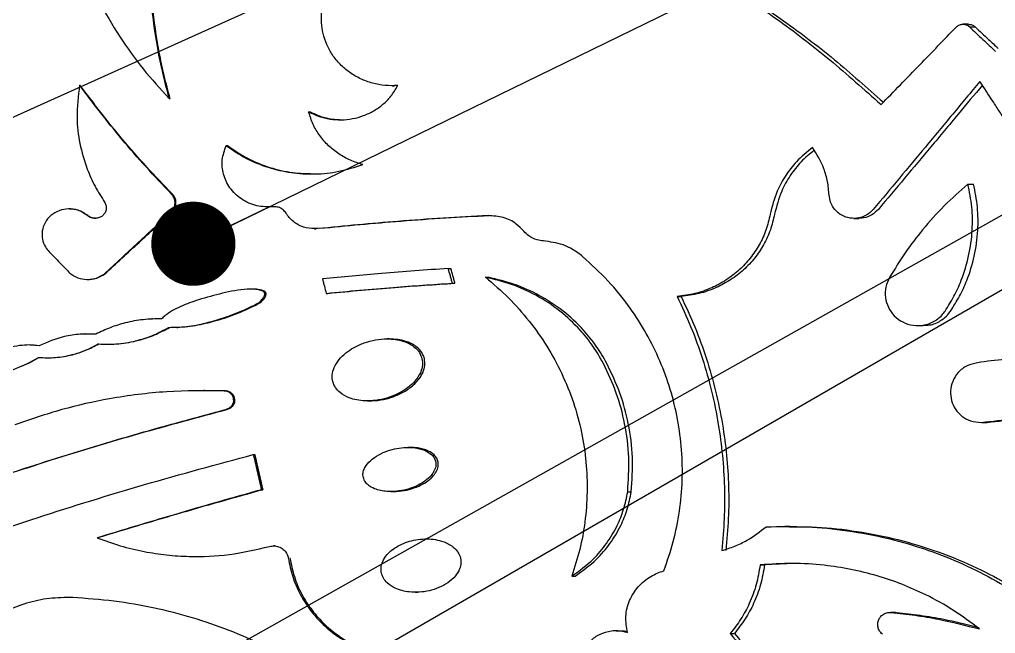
# Model space of a CAD drawing. Header units: millimetres. Extents: x 8 to 871, y 8 to 585.
# Drawn here: x 117.36 to 128.95, y 288.15 to 295.44 of the extents above; entities that cross this region are included whole.
import ezdxf

# ---------------------------------------------------------------- set-up
doc = ezdxf.new("R2010")
doc.units = ezdxf.units.MM
doc.layers.add('OUTLINE', color=7, linetype='Continuous', lineweight=25)
doc.layers.add('TEXT', color=2, linetype='Continuous')
doc.dimstyles.new('SLDDIMSTYLE19', dxfattribs={"dimtxt": 0.18, "dimasz": 1, "dimexe": 0, "dimexo": 0.0625, "dimgap": 0, "dimtad": 0, "dimtih": 1, "dimtoh": 1, "dimdec": 0, "dimrnd": 1e-09, "dimzin": 0, "dimdsep": 46, "dimtxsty": 'Standard', "dimblk1": 'DOT', "dimblk2": 'DOT', "dimsah": 1, "dimcen": 0.09, "dimadec": 0, "dimazin": 0, "dimtfac": 1, "dimtdec": 0, "dimtofl": 0, "dimtmove": 0, "dimatfit": 3, "dimldrblk": 'DOT', "dimfxl": 0, "dimfrac": 2, "dimtolj": 1, "dimtzin": 0, "dimarcsym": 0})

# ---------------------------------------------------------------- blocks, each defined once
blk = doc.blocks.new('_Dot')
at = {"color": 0, "linetype": 'ByBlock', "lineweight": -2}
blk.add_line((-0.5, 0), (-1, 0), dxfattribs=at)
at = {"color": 0, "linetype": 'ByBlock', "const_width": 0.5}
blk.add_lwpolyline([(-0.25, 0, 1), (0.25, 0, 1)], format="xyb", close=True, dxfattribs=at)

msp = doc.modelspace()

# ---------------------------------------------------------------- linework, layer by layer
at = {"layer": 'OUTLINE'}
for p, q in [((128.62828, 295.38648), (128.56126, 295.38649)), ((128.63973, 295.35602), (128.70614, 295.35602)), ((118.0729, 294.66307), (118.0771, 294.66307)), ((121.78537, 294.65603), (121.81163, 294.65603)), ((119.13825, 294.5033), (119.14873, 294.5033)), ((120.7928, 294.34639), (120.81303, 294.34639)), ((119.81338, 293.94548), (119.82784, 293.94548)), ((128.62006, 293.48905), (128.68644, 293.48905)), ((119.16149, 293.3743), (119.17211, 293.3743)), ((117.95297, 293.19361), (117.94947, 293.19361)), ((127.26603, 293.08148), (127.32705, 293.08148)), ((120.86042, 292.95759), (120.88178, 292.95759)), ((122.45071, 292.48603), (122.48074, 292.48603)), ((118.16823, 292.35639), (118.1731, 292.35639)), ((118.36485, 292.42034), (118.37078, 292.42034)), ((122.89259, 292.38233), (122.92523, 292.38233)), ((120.13036, 292.2418), (120.11399, 292.2418)), ((122.49975, 292.3115), (122.53008, 292.3115)), ((121.00046, 292.1909), (121.02194, 292.1909)), ((125.16781, 292.15458), (125.21388, 292.15458)), ((118.9399, 291.88673), (118.93031, 291.88673)), ((119.13204, 291.78733), (119.1425, 291.78733)), ((119.22858, 291.78693), (119.23968, 291.78693)), ((128.02332, 291.80748), (128.08669, 291.80748)), ((118.14046, 291.70886), (118.13574, 291.70886)), ((118.25206, 291.70613), (118.14043, 291.706)), ((117.59416, 291.568), (117.48673, 291.57682)), ((118.29446, 291.59004), (118.29998, 291.59004)), ((118.44619, 291.58733), (118.45284, 291.58733)), ((117.5868, 291.42863), (117.58814, 291.42863)), ((117.71479, 291.42539), (117.71695, 291.42539)), ((119.56124, 291.03688), (119.54811, 291.03688)), ((119.79029, 291.03239), (119.80465, 291.03239)), ((121.49223, 290.91379), (121.51682, 290.91379)), ((128.77929, 290.65889), (128.84674, 290.65889)), ((120.13579, 290.27641), (120.1522, 290.27641)), ((121.99963, 290.36139), (121.97215, 290.36139)), ((120.23153, 289.85837), (120.24851, 289.85837)), ((121.76867, 289.83706), (121.79491, 289.83706)), ((124.58024, 289.83317), (124.62291, 289.83317)), ((126.50254, 289.42368), (126.44802, 289.42368)), ((118.28134, 289.28743), (118.28679, 289.28743)), ((122.22007, 289.27475), (122.19129, 289.27475)), ((120.39387, 289.19144), (120.37552, 289.19144)), ((126.56191, 288.98182), (126.20516, 288.96644)), ((126.15316, 288.96644), (126.20516, 288.96644)), ((123.91652, 288.83299), (123.95529, 288.83299)), ((122.06073, 288.64061), (122.08872, 288.64061)), ((117.99458, 288.57806), (117.88046, 288.57342)), ((127.75894, 288.40256), (127.70361, 288.40256)), ((127.70982, 288.40207), (127.77105, 288.40207)), ((124.44884, 288.18402), (124.40687, 288.18402)), ((125.79828, 288.15149), (125.8482, 288.15149))]:
    msp.add_line(p, q, dxfattribs=at)
at = {"layer": 'OUTLINE', "flags": 128}
for points in [[(121.75132, 291.65007), (121.73717, 291.65007), (121.72539, 291.65007)], [(117.36276, 291.31594), (117.36278, 291.31594), (117.36279, 291.31594)]]:
    msp.add_lwpolyline(points, dxfattribs=at)
at = {"layer": 'OUTLINE'}
for points, knots in [([(123.17913, 297.07576), (123.48714, 296.96143), (124.10503, 296.73208), (124.93496, 296.32833), (125.68081, 295.90083), (126.34891, 295.46107), (126.98704, 294.9709), (127.38754, 294.61197), (127.58821, 294.43213)], [0, 0, 0, 0, 0.188736653, 0.3786199, 0.532325614, 0.686645438, 0.842998029, 1, 1, 1, 1]), ([(123.21335, 297.07576), (123.52159, 296.96206), (124.13989, 296.73398), (124.97262, 296.33189), (125.72309, 295.905), (126.39724, 295.46426), (127.03021, 294.98185), (127.42391, 294.63133), (127.6158, 294.46049)], [0, 0, 0, 0, 0.18949876, 0.38012889, 0.53554601, 0.69158408, 0.84968098, 1, 1, 1, 1]), ([(118.08834, 296.15149), (118.15406, 295.99282), (118.28549, 295.67548), (118.53924, 295.24466), (118.82088, 294.84979), (119.03214, 294.61915), (119.13825, 294.5033)], [0, 0, 0, 0, 0.26157139, 0.52313035, 0.76047146, 1, 1, 1, 1]), ([(121.85048, 294.65837), (121.80009, 294.65722), (121.69933, 294.65492), (121.54994, 294.68338), (121.40752, 294.73578), (121.27753, 294.81156), (121.16455, 294.90829), (121.07289, 295.01996), (121.00457, 295.1442), (120.96052, 295.2735), (120.94096, 295.40605), (120.94386, 295.53614), (120.96935, 295.66221), (121.01086, 295.7748), (121.05017, 295.84109), (121.06791, 295.87101)], [0, 0, 0, 0, 0.08454421, 0.16907696, 0.25374873, 0.33840151, 0.4200804, 0.50173026, 0.57879307, 0.6558387, 0.72852091, 0.80120258, 0.87162861, 0.94206946, 1, 1, 1, 1]), ([(119.13825, 294.5033), (119.11412, 294.59462), (119.06584, 294.77726), (118.9874, 295.14448), (118.95069, 295.42304), (118.92632, 295.6079)], [0, 0, 0, 0, 0.2517169, 0.5034347, 1, 1, 1, 1]), ([(119.14873, 294.5033), (119.12446, 294.59458), (119.07592, 294.77715), (118.99701, 295.14436), (118.96006, 295.42298), (118.93554, 295.6079)], [0, 0, 0, 0, 0.25166152, 0.50332377, 1, 1, 1, 1]), ([(128.48, 295.35177), (128.4906, 295.36053), (128.5118, 295.37804), (128.5516, 295.38828), (128.59172, 295.38487), (128.62133, 295.37135), (128.63576, 295.35933), (128.63973, 295.35602)], [0, 0, 0, 0, 0.22814147, 0.45640904, 0.68293246, 0.91266234, 1, 1, 1, 1]), ([(128.62776, 295.38516), (128.6378, 295.38492), (128.66142, 295.38434), (128.68791, 295.37107), (128.70232, 295.35918), (128.70614, 295.35602)], [0, 0, 0, 0, 0.35179888, 0.82816393, 1, 1, 1, 1]), ([(128.63973, 295.35602), (128.66621, 295.33096), (128.71918, 295.28084), (128.82165, 295.18374), (128.89754, 295.11171), (128.94702, 295.06474)], [0, 0, 0, 0, 0.2581275, 0.51625799, 1, 1, 1, 1]), ([(128.70614, 295.35602), (128.73269, 295.33104), (128.78579, 295.28108), (128.87693, 295.19525), (128.94143, 295.13438), (128.97945, 295.0985)], [0, 0, 0, 0, 0.2910153, 0.58202724, 1, 1, 1, 1]), ([(127.58821, 294.43213), (127.66498, 294.51104), (127.81853, 294.66888), (128.1161, 294.97544), (128.3362, 295.20305), (128.48, 295.35177)], [0, 0, 0, 0, 0.25740239, 0.51480408, 1, 1, 1, 1]), ([(118.0729, 294.66307), (118.05703, 294.53486), (118.02849, 294.30425), (118.06998, 293.96702), (118.1478, 293.69388), (118.25234, 293.45911), (118.333, 293.33207), (118.37362, 293.2681)], [0, 0, 0, 0, 0.26393607, 0.47472033, 0.69157102, 0.84470613, 1, 1, 1, 1]), ([(119.16149, 293.3743), (119.0609, 293.47957), (118.85972, 293.69012), (118.489, 294.11388), (118.23694, 294.44657), (118.0729, 294.66307)], [0, 0, 0, 0, 0.25883597, 0.51767251, 1, 1, 1, 1]), ([(119.17211, 293.3743), (119.07121, 293.47927), (118.86941, 293.68922), (118.49647, 294.11288), (118.2426, 294.44594), (118.0771, 294.66307)], [0, 0, 0, 0, 0.25819971, 0.51640037, 1, 1, 1, 1]), ([(128.7619, 294.70826), (128.6543, 294.57837), (128.43909, 294.31858), (128.01787, 293.81187), (127.70297, 293.43499), (127.49664, 293.18805)], [0, 0, 0, 0, 0.25638283, 0.51276551, 1, 1, 1, 1]), ([(128.79131, 294.66299), (128.69593, 294.54851), (128.49257, 294.30447), (128.08151, 293.81286), (127.76449, 293.43565), (127.55641, 293.18805)], [0, 0, 0, 0, 0.23288143, 0.49646617, 1, 1, 1, 1]), ([(129.07493, 294.22581), (129.04839, 294.26679), (128.99531, 294.34875), (128.89102, 294.50957), (128.81315, 294.6294), (128.7619, 294.70826)], [0, 0, 0, 0, 0.25480632, 0.50961198, 1, 1, 1, 1]), ([(120.7928, 294.34639), (120.83339, 294.32717), (120.91457, 294.28872), (121.04631, 294.25802), (121.18069, 294.24861), (121.31533, 294.26185), (121.446, 294.29818), (121.56819, 294.35585), (121.67685, 294.43398), (121.77599, 294.53277), (121.82454, 294.61465), (121.85048, 294.65837)], [0, 0, 0, 0, 0.10983367, 0.21968431, 0.32946388, 0.43923672, 0.54994934, 0.66063881, 0.7685174, 0.8763688, 1, 1, 1, 1]), ([(121.43505, 293.72116), (121.38587, 293.73634), (121.28614, 293.76712), (121.14923, 293.84359), (121.02534, 293.94201), (120.92252, 294.06014), (120.84039, 294.19596), (120.80885, 294.29566), (120.7928, 294.34639)], [0, 0, 0, 0, 0.16449468, 0.33359025, 0.49816355, 0.66801926, 0.83109271, 1, 1, 1, 1]), ([(120.81303, 294.34639), (120.85408, 294.32718), (120.9362, 294.28876), (121.0648, 294.25761), (121.15065, 294.2547), (121.19124, 294.25333)], [0, 0, 0, 0, 0.345183659, 0.690420122, 1, 1, 1, 1]), ([(120.37386, 293.21775), (120.30724, 293.21781), (120.17393, 293.21793), (119.99048, 293.30166), (119.85099, 293.43551), (119.7736, 293.60162), (119.75555, 293.78032), (119.79387, 293.88977), (119.81338, 293.94548)], [0, 0, 0, 0, 0.17854404, 0.35727127, 0.52961642, 0.69073272, 0.8425592, 1, 1, 1, 1]), ([(119.81338, 293.94548), (119.89015, 293.8932), (120.04596, 293.78709), (120.30809, 293.68181), (120.58461, 293.61783), (120.86809, 293.60189), (121.15711, 293.63054), (121.34152, 293.69067), (121.43505, 293.72116)], [0, 0, 0, 0, 0.16258069, 0.32998728, 0.49252488, 0.6595756, 0.82733548, 1, 1, 1, 1]), ([(119.82784, 293.94548), (119.90544, 293.89292), (120.06293, 293.78621), (120.32774, 293.68183), (120.59178, 293.61809), (120.76586, 293.61393), (120.84652, 293.612)], [0, 0, 0, 0, 0.25688411, 0.52141045, 0.77821702, 1, 1, 1, 1]), ([(126.77617, 293.92305), (126.70925, 293.86886), (126.58932, 293.77175), (126.45143, 293.59121), (126.33589, 293.38499), (126.29511, 293.22256), (126.27179, 293.1297)], [0, 0, 0, 0, 0.27058852, 0.48491455, 0.70552335, 1, 1, 1, 1]), ([(126.79379, 293.8897), (126.74003, 293.8461), (126.63328, 293.75951), (126.50589, 293.59205), (126.38907, 293.38598), (126.34791, 293.22303), (126.32434, 293.1297)], [0, 0, 0, 0, 0.22931489, 0.45537708, 0.68807543, 1, 1, 1, 1]), ([(126.97202, 293.3585), (126.96712, 293.41172), (126.9573, 293.51816), (126.90242, 293.71457), (126.82557, 293.84147), (126.77617, 293.92305)], [0, 0, 0, 0, 0.2631999, 0.52640957, 1, 1, 1, 1]), ([(128.62006, 293.48905), (128.52499, 293.40479), (128.33484, 293.23627), (128.08813, 292.96028), (127.87057, 292.67607), (127.75064, 292.47958), (127.69046, 292.38097)], [0, 0, 0, 0, 0.264599887, 0.529223452, 0.763756021, 1, 1, 1, 1]), ([(128.3484, 291.97995), (128.3848, 292.03792), (128.45806, 292.15457), (128.55686, 292.37255), (128.63713, 292.63596), (128.6768, 292.92992), (128.67358, 293.21873), (128.63805, 293.39822), (128.62006, 293.48905)], [0, 0, 0, 0, 0.13129358, 0.26420655, 0.45554301, 0.65243012, 0.82413362, 1, 1, 1, 1]), ([(128.41324, 291.97995), (128.4498, 292.03781), (128.52336, 292.15426), (128.6225, 292.37156), (128.70312, 292.63388), (128.74338, 292.92737), (128.74057, 293.21697), (128.70463, 293.39761), (128.68644, 293.48905)], [0, 0, 0, 0, 0.131225189, 0.264073709, 0.454438585, 0.650327443, 0.823017012, 1, 1, 1, 1]), ([(118.37362, 293.2681), (118.37955, 293.25551), (118.39144, 293.23027), (118.39105, 293.18849), (118.37834, 293.14931), (118.35295, 293.11672), (118.31686, 293.09184), (118.27338, 293.0797), (118.22544, 293.08181), (118.18957, 293.0965), (118.17157, 293.11048), (118.16679, 293.11418)], [0, 0, 0, 0, 0.11342161, 0.22735752, 0.33380584, 0.44808494, 0.56063121, 0.68962998, 0.81237253, 0.95024044, 1, 1, 1, 1]), ([(119.15533, 293.15068), (119.16791, 293.16462), (119.19316, 293.19262), (119.20833, 293.2461), (119.20573, 293.2994), (119.18817, 293.34301), (119.16909, 293.36538), (119.16149, 293.3743)], [0, 0, 0, 0, 0.22372992, 0.44902505, 0.64660468, 0.85911012, 1, 1, 1, 1]), ([(119.16592, 293.15068), (119.17855, 293.16458), (119.2039, 293.1925), (119.2192, 293.2459), (119.21666, 293.29905), (119.19912, 293.34275), (119.1799, 293.36521), (119.17211, 293.3743)], [0, 0, 0, 0, 0.22351925, 0.44864534, 0.64517039, 0.85630515, 1, 1, 1, 1]), ([(127.49664, 293.18805), (127.47204, 293.16424), (127.42288, 293.11667), (127.32474, 293.08166), (127.22042, 293.07867), (127.11905, 293.11295), (127.03751, 293.18011), (126.98522, 293.2664), (126.97618, 293.32945), (126.97202, 293.3585)], [0, 0, 0, 0, 0.14335158, 0.28644816, 0.43648634, 0.58873425, 0.73781795, 0.879221, 1, 1, 1, 1]), ([(118.16679, 293.11418), (118.13006, 293.13875), (118.06206, 293.18423), (117.9409, 293.1994), (117.82814, 293.17837), (117.72887, 293.12036), (117.65851, 293.03447), (117.62423, 292.93442), (117.6273, 292.83321), (117.65907, 292.74745), (117.69571, 292.70422), (117.71116, 292.68598)], [0, 0, 0, 0, 0.13780598, 0.25513423, 0.37485349, 0.49501923, 0.6103358, 0.71836459, 0.821734, 0.9247974, 1, 1, 1, 1]), ([(118.17156, 293.11418), (118.13478, 293.13937), (118.06838, 293.18485), (117.98845, 293.19018), (117.95279, 293.19256)], [0, 0, 0, 0, 0.55386196, 1, 1, 1, 1]), ([(120.52396, 293.14421), (120.51347, 293.15822), (120.49248, 293.18626), (120.44572, 293.21144), (120.40461, 293.21927), (120.38072, 293.21809), (120.37386, 293.21775)], [0, 0, 0, 0, 0.29571093, 0.59182031, 0.88267896, 1, 1, 1, 1]), ([(127.55641, 293.18805), (127.5316, 293.16449), (127.48203, 293.11743), (127.39789, 293.08382), (127.34464, 293.08538), (127.32474, 293.08596)], [0, 0, 0, 0, 0.38561738, 0.77049133, 1, 1, 1, 1]), ([(118.26232, 293.08283), (118.25275, 293.08271), (118.22614, 293.08237), (118.19489, 293.09633), (118.17651, 293.11039), (118.17156, 293.11418)], [0, 0, 0, 0, 0.29097381, 0.80906, 1, 1, 1, 1]), ([(118.36485, 292.42034), (118.43286, 292.48318), (118.56887, 292.60885), (118.83238, 292.8523), (119.02785, 293.0329), (119.15533, 293.15068)], [0, 0, 0, 0, 0.25808159, 0.51616372, 1, 1, 1, 1]), ([(118.37078, 292.42034), (118.43897, 292.48298), (118.57536, 292.60825), (118.84042, 292.8517), (119.03726, 293.0325), (119.16592, 293.15068)], [0, 0, 0, 0, 0.25726228, 0.51452464, 1, 1, 1, 1]), ([(120.90081, 292.95956), (120.85468, 292.9595), (120.76239, 292.95938), (120.6353, 293.01739), (120.55968, 293.08803), (120.52985, 293.13494), (120.52396, 293.14421)], [0, 0, 0, 0, 0.31115208, 0.6226163, 0.92546544, 1, 1, 1, 1]), ([(122.92369, 293.11385), (122.74551, 293.10415), (122.38915, 293.08475), (121.71491, 293.03711), (121.21845, 292.98982), (120.90081, 292.95956)], [0, 0, 0, 0, 0.26480887, 0.5296168, 1, 1, 1, 1]), ([(122.93393, 293.11256), (122.76327, 293.10332), (122.41442, 293.08444), (121.74375, 293.03736), (121.24331, 292.99), (120.92169, 292.95956)], [0, 0, 0, 0, 0.254988978, 0.521211852, 1, 1, 1, 1]), ([(123.34658, 292.93037), (123.31833, 292.95983), (123.25, 293.03105), (123.10302, 293.1041), (122.98445, 293.11054), (122.92369, 293.11385)], [0, 0, 0, 0, 0.25577554, 0.61856953, 1, 1, 1, 1]), ([(126.27179, 293.1297), (126.25715, 293.0668), (126.22787, 292.941), (126.14603, 292.76518), (126.03882, 292.60547), (125.90649, 292.46418), (125.75205, 292.34561), (125.57452, 292.25007), (125.37844, 292.18133), (125.23803, 292.1635), (125.16781, 292.15458)], [0, 0, 0, 0, 0.12036019, 0.24073639, 0.36092687, 0.48114359, 0.60517024, 0.72922568, 0.86459875, 1, 1, 1, 1]), ([(126.32434, 293.1297), (126.30967, 293.06699), (126.28032, 292.94155), (126.19845, 292.76633), (126.09134, 292.6072), (125.95913, 292.46625), (125.80476, 292.34772), (125.62624, 292.25143), (125.42795, 292.18172), (125.28525, 292.16362), (125.21388, 292.15458)], [0, 0, 0, 0, 0.11964815, 0.23931512, 0.35877591, 0.47826472, 0.60197051, 0.72570696, 0.86283882, 1, 1, 1, 1]), ([(123.57944, 292.81391), (123.55476, 292.81702), (123.49369, 292.82472), (123.41068, 292.86419), (123.36575, 292.91058), (123.34658, 292.93037)], [0, 0, 0, 0, 0.27990338, 0.69278629, 1, 1, 1, 1]), ([(124.0456, 292.62937), (124.00858, 292.65751), (123.93653, 292.7123), (123.7814, 292.78523), (123.65859, 292.80267), (123.57944, 292.81391)], [0, 0, 0, 0, 0.27306107, 0.53149426, 1, 1, 1, 1]), ([(117.71116, 292.68598), (117.73232, 292.66411), (117.77463, 292.62039), (117.85686, 292.5354), (117.91792, 292.47227), (117.95783, 292.43101)], [0, 0, 0, 0, 0.257262425, 0.514525307, 1, 1, 1, 1]), ([(125.01095, 288.89652), (125.05051, 289.0116), (125.12977, 289.24214), (125.2003, 289.60194), (125.23439, 289.96662), (125.22649, 290.33293), (125.17909, 290.69577), (125.0927, 291.05016), (124.96747, 291.39116), (124.80717, 291.71559), (124.60275, 292.03618), (124.35282, 292.34768), (124.14801, 292.53547), (124.0456, 292.62937)], [0, 0, 0, 0, 0.08844397, 0.17716463, 0.2656008, 0.35407092, 0.44282715, 0.53130015, 0.61930105, 0.70757579, 0.79559674, 0.89779316, 1, 1, 1, 1]), ([(122.45071, 292.48603), (122.31891, 292.47725), (122.05533, 292.45968), (121.55757, 292.42042), (121.19141, 292.38478), (120.95733, 292.36199)], [0, 0, 0, 0, 0.26508695, 0.53017434, 1, 1, 1, 1]), ([(122.49975, 292.3115), (122.49565, 292.32611), (122.48744, 292.35533), (122.47109, 292.41351), (122.45885, 292.45707), (122.45071, 292.48603)], [0, 0, 0, 0, 0.25110969, 0.50221614, 1, 1, 1, 1]), ([(122.53008, 292.3115), (122.52595, 292.3261), (122.5177, 292.35531), (122.50125, 292.41349), (122.48893, 292.45706), (122.48074, 292.48603)], [0, 0, 0, 0, 0.2509941, 0.50198921, 1, 1, 1, 1]), ([(117.95783, 292.43101), (117.98846, 292.41028), (118.04973, 292.36879), (118.16163, 292.35134), (118.27237, 292.36425), (118.33479, 292.40211), (118.36485, 292.42034)], [0, 0, 0, 0, 0.25143151, 0.50316052, 0.7607286, 1, 1, 1, 1]), ([(118.17288, 292.35742), (118.20912, 292.35972), (118.28036, 292.36424), (118.34099, 292.40186), (118.37078, 292.42034)], [0, 0, 0, 0, 0.50860162, 1, 1, 1, 1]), ([(120.95733, 292.36199), (120.96094, 292.34768), (120.96816, 292.31907), (120.98253, 292.26204), (120.9933, 292.21931), (121.00046, 292.1909)], [0, 0, 0, 0, 0.25088129, 0.50176135, 1, 1, 1, 1]), ([(122.89259, 292.38233), (122.98528, 292.30258), (123.17093, 292.14285), (123.41394, 291.86618), (123.62721, 291.5657), (123.80348, 291.24076), (123.94172, 290.89708), (124.03847, 290.54405), (124.09202, 290.18669), (124.10519, 289.83032), (124.07872, 289.48291), (124.0177, 289.14826), (123.95025, 288.93809), (123.91652, 288.83299)], [0, 0, 0, 0, 0.09358308, 0.1874452, 0.28100195, 0.37477486, 0.46886838, 0.56262971, 0.65252008, 0.74271511, 0.83261241, 0.91630105, 1, 1, 1, 1]), ([(124.29252, 291.35761), (124.25257, 291.4274), (124.17203, 291.5681), (124.00063, 291.78076), (123.77706, 291.99067), (123.50096, 292.1712), (123.20354, 292.30725), (122.99702, 292.35711), (122.89259, 292.38233)], [0, 0, 0, 0, 0.13372378, 0.26957359, 0.45443858, 0.64463022, 0.82028864, 1, 1, 1, 1]), ([(124.33345, 291.35761), (124.2934, 291.42717), (124.21268, 291.56739), (124.04072, 291.77978), (123.81615, 291.98972), (123.53826, 292.17065), (123.23869, 292.30706), (123.0305, 292.35705), (122.92523, 292.38233)], [0, 0, 0, 0, 0.13297068, 0.2680486, 0.45297338, 0.64322036, 0.81958174, 1, 1, 1, 1]), ([(127.69046, 292.38097), (127.67313, 292.34325), (127.63845, 292.26776), (127.63551, 292.14069), (127.67067, 292.02153), (127.74218, 291.91942), (127.84429, 291.84364), (127.97009, 291.80361), (128.10689, 291.80787), (128.23623, 291.86032), (128.31262, 291.9295), (128.3439, 291.97362), (128.3484, 291.97995)], [0, 0, 0, 0, 0.10238845, 0.20485622, 0.30551201, 0.40716346, 0.51393524, 0.62633261, 0.744297, 0.86407523, 0.98048661, 1, 1, 1, 1]), ([(119.13204, 291.78733), (119.21192, 291.78913), (119.37132, 291.79272), (119.66317, 291.85771), (119.9046, 291.93673), (120.09377, 292.0272), (120.1794, 292.06335), (120.23636, 292.11015), (120.25986, 292.14553), (120.27004, 292.16982), (120.27229, 292.18516), (120.26905, 292.19789), (120.26186, 292.20817), (120.24002, 292.22268), (120.17297, 292.24148), (120.0092, 292.24233), (119.76885, 292.195), (119.506, 292.12431), (119.27467, 292.0409), (119.12604, 291.96281), (119.05959, 291.90059), (119.04675, 291.88856)], [0, 0, 0, 0, 0.09317643, 0.18594104, 0.34836823, 0.38881604, 0.43141412, 0.45649935, 0.47368413, 0.48040166, 0.48719582, 0.49132121, 0.49545041, 0.50157299, 0.52156759, 0.57591031, 0.6916208, 0.8072766, 0.89382849, 0.97947635, 1, 1, 1, 1]), ([(119.1425, 291.78733), (119.22438, 291.78898), (119.38854, 291.79228), (119.63765, 291.85014), (119.89218, 291.92397), (120.08937, 292.01628), (120.22346, 292.07945), (120.26635, 292.12804), (120.28271, 292.1576), (120.28876, 292.17611), (120.2886, 292.19083), (120.28427, 292.20152), (120.27369, 292.21287), (120.23756, 292.23008), (120.1874, 292.24174), (120.14482, 292.23926), (120.13034, 292.23841)], [0, 0, 0, 0, 0.17085224, 0.34254056, 0.53315615, 0.72372259, 0.80022912, 0.83868766, 0.85671858, 0.87069382, 0.87879781, 0.88696959, 0.89416777, 0.91081077, 0.96965053, 1, 1, 1, 1]), ([(121.00046, 292.1909), (121.13304, 292.20374), (121.39819, 292.22943), (121.8982, 292.27174), (122.26513, 292.29599), (122.49975, 292.3115)], [0, 0, 0, 0, 0.26502167, 0.53004506, 1, 1, 1, 1]), ([(121.02194, 292.1909), (121.15453, 292.20367), (121.41969, 292.22921), (121.92266, 292.27157), (122.29252, 292.29588), (122.53008, 292.3115)], [0, 0, 0, 0, 0.26347869, 0.52695554, 1, 1, 1, 1]), ([(125.16781, 292.15458), (125.22406, 292.03426), (125.33686, 291.79296), (125.47183, 291.41605), (125.58106, 291.02981), (125.65916, 290.64595), (125.70897, 290.26675), (125.73204, 289.89261), (125.73117, 289.5148), (125.70832, 289.26243), (125.6969, 289.13624)], [0, 0, 0, 0, 0.128845069, 0.258407786, 0.387253992, 0.516826973, 0.636406696, 0.755985852, 0.877993121, 1, 1, 1, 1]), ([(125.21388, 292.15458), (125.2704, 292.0344), (125.38376, 291.79336), (125.5195, 291.41674), (125.62939, 291.03068), (125.70803, 290.64687), (125.75823, 290.26756), (125.78151, 289.89319), (125.78067, 289.5151), (125.75769, 289.26252), (125.74619, 289.13624)], [0, 0, 0, 0, 0.12880041, 0.25832287, 0.38712457, 0.51665997, 0.63626529, 0.75586984, 0.87793518, 1, 1, 1, 1]), ([(119.04675, 291.88856), (118.97401, 291.88724), (118.82852, 291.88459), (118.62428, 291.84534), (118.43535, 291.78728), (118.32303, 291.73332), (118.26649, 291.70616)], [0, 0, 0, 0, 0.2694224, 0.53886376, 0.76785761, 1, 1, 1, 1]), ([(128.08656, 291.81333), (128.11297, 291.81252), (128.18615, 291.81027), (128.29866, 291.86054), (128.37661, 291.92863), (128.40852, 291.97334), (128.41324, 291.97995)], [0, 0, 0, 0, 0.208848648, 0.578764699, 0.937739466, 1, 1, 1, 1]), ([(118.29446, 291.59004), (118.37423, 291.5882), (118.53378, 291.58453), (118.7557, 291.62652), (118.95729, 291.69275), (119.07342, 291.7556), (119.13204, 291.78733)], [0, 0, 0, 0, 0.27352228, 0.54706775, 0.77135115, 1, 1, 1, 1]), ([(118.29998, 291.59004), (118.37974, 291.58819), (118.53927, 291.5845), (118.76203, 291.62604), (118.96536, 291.69209), (119.08308, 291.75538), (119.1425, 291.78733)], [0, 0, 0, 0, 0.27201977, 0.5440629, 0.76982338, 1, 1, 1, 1]), ([(118.26649, 291.70616), (118.20379, 291.70787), (118.07838, 291.71131), (117.84715, 291.67729), (117.69102, 291.61021), (117.59278, 291.568)], [0, 0, 0, 0, 0.27046689, 0.54096737, 1, 1, 1, 1]), ([(122.13441, 291.43135), (122.12349, 291.45675), (122.1017, 291.50745), (122.02753, 291.57554), (121.90211, 291.63669), (121.74415, 291.6561), (121.58564, 291.6411), (121.45164, 291.60563), (121.33315, 291.5522), (121.23236, 291.48512), (121.15147, 291.40743), (121.09417, 291.31742), (121.06886, 291.2256), (121.07622, 291.14164), (121.10927, 291.06898), (121.17451, 290.9995), (121.29115, 290.93572), (121.43955, 290.90973), (121.59138, 290.91654), (121.72281, 290.9442), (121.85039, 290.99299), (121.97235, 291.06566), (122.07221, 291.15967), (122.13065, 291.26329), (122.15063, 291.35514), (122.13953, 291.40729), (122.13441, 291.43135)], [0, 0, 0, 0, 0.02876288, 0.05740344, 0.10388632, 0.17447948, 0.22235549, 0.27160906, 0.31996192, 0.35858385, 0.39844341, 0.43691339, 0.46912457, 0.49635989, 0.52358045, 0.55136503, 0.59528782, 0.66130471, 0.70761943, 0.75525313, 0.80244918, 0.85107253, 0.90415877, 0.94455678, 0.97441507, 1, 1, 1, 1]), ([(122.16259, 291.43135), (122.15164, 291.45671), (122.12977, 291.50732), (122.05537, 291.57515), (121.92985, 291.63786), (121.81817, 291.64522), (121.75109, 291.64964)], [0, 0, 0, 0, 0.164742667, 0.328766313, 0.596846875, 1, 1, 1, 1]), ([(117.59278, 291.568), (117.55423, 291.5725), (117.47707, 291.58151), (117.31361, 291.56779), (117.10976, 291.51921), (116.90911, 291.44819), (116.77793, 291.37852), (116.72028, 291.33166), (116.69702, 291.30362), (116.68888, 291.28664), (116.68731, 291.27472), (116.69032, 291.26254), (116.70164, 291.24596), (116.73166, 291.22438), (116.78763, 291.20277), (116.89691, 291.20497), (117.06508, 291.23455), (117.31688, 291.2831), (117.48912, 291.37596), (117.5868, 291.42863)], [0, 0, 0, 0, 0.05943932, 0.11898975, 0.25055193, 0.38016943, 0.44494969, 0.47741925, 0.49365323, 0.50041292, 0.50606383, 0.51174228, 0.51926998, 0.53637014, 0.56757989, 0.60966655, 0.70163263, 0.83078435, 1, 1, 1, 1]), ([(117.5868, 291.42863), (117.65391, 291.42657), (117.78813, 291.42245), (117.97544, 291.45635), (118.14607, 291.51104), (118.24468, 291.56353), (118.29446, 291.59004)], [0, 0, 0, 0, 0.27285906, 0.545751, 0.77066873, 1, 1, 1, 1]), ([(117.58814, 291.42863), (117.65524, 291.42656), (117.78945, 291.42243), (117.97746, 291.45597), (118.14956, 291.51049), (118.24952, 291.56335), (118.29998, 291.59004)], [0, 0, 0, 0, 0.2713558, 0.54274217, 0.76913849, 1, 1, 1, 1]), ([(117.36129, 291.31962), (117.40029, 291.33419), (117.4792, 291.36366), (117.55155, 291.40681), (117.58814, 291.42863)], [0, 0, 0, 0, 0.49429201, 1, 1, 1, 1]), ([(121.51672, 290.91607), (121.54985, 290.91642), (121.62804, 290.91723), (121.7498, 290.94508), (121.8783, 290.99332), (122.00072, 291.06671), (122.10028, 291.16008), (122.15871, 291.26314), (122.17891, 291.35493), (122.16777, 291.40711), (122.16259, 291.43135)], [0, 0, 0, 0, 0.10648773, 0.25133519, 0.39916559, 0.54676895, 0.70772253, 0.83078554, 0.92140185, 1, 1, 1, 1]), ([(124.58024, 289.83317), (124.58914, 289.96904), (124.60694, 290.24078), (124.5545, 290.63628), (124.45475, 291.01345), (124.34697, 291.2421), (124.29252, 291.35761)], [0, 0, 0, 0, 0.25850888, 0.51700683, 0.75599613, 1, 1, 1, 1]), ([(124.62291, 289.83317), (124.63186, 289.96905), (124.64975, 290.24079), (124.59698, 290.63636), (124.49659, 291.01357), (124.38821, 291.24213), (124.33345, 291.35761)], [0, 0, 0, 0, 0.25842132, 0.51683153, 0.7558838, 1, 1, 1, 1]), ([(128.73168, 291.36615), (128.68987, 291.35696), (128.60616, 291.33855), (128.50257, 291.25783), (128.43431, 291.15107), (128.40717, 291.03248), (128.41966, 290.91631), (128.4672, 290.81185), (128.54551, 290.72786), (128.65276, 290.66779), (128.73528, 290.66198), (128.77929, 290.65889)], [0, 0, 0, 0, 0.12039249, 0.24109529, 0.3533637, 0.45951636, 0.56128477, 0.66204235, 0.76630447, 0.87535373, 1, 1, 1, 1]), ([(130.08798, 291.17918), (129.9735, 291.23067), (129.7466, 291.33271), (129.39645, 291.3994), (129.05634, 291.41559), (128.84066, 291.38275), (128.73168, 291.36615)], [0, 0, 0, 0, 0.2697339, 0.53464235, 0.76483924, 1, 1, 1, 1]), ([(128.77929, 290.65889), (128.90776, 290.67173), (129.16373, 290.69733), (129.51174, 290.81565), (129.82423, 290.97286), (129.99943, 291.10991), (130.08798, 291.17918)], [0, 0, 0, 0, 0.271186864, 0.540322925, 0.767670051, 1, 1, 1, 1]), ([(128.84674, 290.65889), (128.9752, 290.67162), (129.23214, 290.69709), (129.58202, 290.815), (129.8971, 290.97235), (130.07381, 291.10974), (130.16312, 291.17918)], [0, 0, 0, 0, 0.26980315, 0.53964583, 0.76733491, 1, 1, 1, 1]), ([(119.79029, 291.03239), (119.56264, 291.03397), (119.10732, 291.03714), (118.46186, 290.95264), (117.85788, 290.82065), (117.48973, 290.69298), (117.30484, 290.62886)], [0, 0, 0, 0, 0.26966877, 0.53933816, 0.76865249, 1, 1, 1, 1]), ([(119.81682, 290.81512), (119.82965, 290.81999), (119.85533, 290.82972), (119.88458, 290.85919), (119.90162, 290.89486), (119.90423, 290.93204), (119.8946, 290.96648), (119.87438, 290.99627), (119.84433, 291.01915), (119.81458, 291.02997), (119.79589, 291.03183), (119.79029, 291.03239)], [0, 0, 0, 0, 0.127703694, 0.255574566, 0.378256419, 0.491428786, 0.597158033, 0.708380192, 0.823470934, 0.947171331, 1, 1, 1, 1]), ([(119.83133, 290.81512), (119.84428, 290.82), (119.87019, 290.82977), (119.89967, 290.8594), (119.91673, 290.89521), (119.91921, 290.93233), (119.9095, 290.96658), (119.88926, 290.9962), (119.85918, 291.01904), (119.82926, 291.02993), (119.81038, 291.03182), (119.80465, 291.03239)], [0, 0, 0, 0, 0.12840057, 0.25698887, 0.37967988, 0.49214529, 0.59696231, 0.70742766, 0.82214934, 0.94608001, 1, 1, 1, 1]), ([(115.69382, 289.51461), (116.0314, 289.63665), (116.70705, 289.88091), (117.73443, 290.21643), (118.7709, 290.53152), (119.46801, 290.72054), (119.81682, 290.81512)], [0, 0, 0, 0, 0.24909921, 0.49855236, 0.7490908, 1, 1, 1, 1]), ([(117.36012, 290.08957), (117.48545, 290.13087), (117.95582, 290.28588), (118.77973, 290.53057), (119.48063, 290.72023), (119.83133, 290.81512)], [0, 0, 0, 0, 0.15360475, 0.57649079, 1, 1, 1, 1]), ([(115.67789, 288.86337), (115.99066, 288.97877), (116.61661, 289.20971), (117.67253, 289.56424), (118.84464, 289.92843), (119.70508, 290.16033), (120.13579, 290.27641)], [0, 0, 0, 0, 0.2138454, 0.42795511, 0.71365196, 1, 1, 1, 1]), ([(120.13579, 290.27641), (120.1438, 290.24147), (120.15981, 290.17159), (120.19172, 290.03225), (120.21563, 289.92784), (120.23153, 289.85837)], [0, 0, 0, 0, 0.25073948, 0.50147912, 1, 1, 1, 1]), ([(120.1522, 290.27641), (120.16025, 290.24148), (120.17635, 290.17162), (120.20845, 290.03228), (120.2325, 289.92786), (120.24851, 289.85837)], [0, 0, 0, 0, 0.250663939, 0.501327669, 1, 1, 1, 1]), ([(121.44196, 290.00279), (121.44793, 289.98623), (121.45983, 289.95317), (121.50598, 289.90549), (121.59185, 289.8574), (121.7108, 289.83496), (121.83985, 289.83751), (121.95769, 289.85883), (122.06467, 289.89606), (122.15855, 289.94666), (122.22928, 290.00321), (122.27921, 290.06765), (122.30378, 290.12848), (122.3036, 290.18669), (122.28634, 290.23466), (122.24788, 290.28267), (122.17261, 290.33114), (122.03115, 290.36784), (121.83549, 290.35881), (121.65255, 290.29745), (121.52801, 290.21267), (121.46641, 290.14067), (121.43918, 290.07577), (121.436, 290.03158), (121.44069, 290.00893), (121.44196, 290.00279)], [0, 0, 0, 0, 0.02364186, 0.04718037, 0.0883473, 0.1562443, 0.20949661, 0.26423757, 0.31907657, 0.36337408, 0.40915824, 0.4411198, 0.47331931, 0.49588216, 0.5184461, 0.54118534, 0.57851695, 0.63864031, 0.73824045, 0.84223744, 0.89739887, 0.94145323, 0.96866734, 0.99150841, 1, 1, 1, 1]), ([(121.79487, 289.83953), (121.81892, 289.83927), (121.88304, 289.83857), (121.98636, 289.85983), (122.09432, 289.89673), (122.18876, 289.94767), (122.25912, 290.00444), (122.30847, 290.06808), (122.33292, 290.12841), (122.33286, 290.18623), (122.31578, 290.23399), (122.27761, 290.28193), (122.20257, 290.3302), (122.10334, 290.35795), (122.02934, 290.35946), (121.99936, 290.36008)], [0, 0, 0, 0, 0.06526633, 0.17400546, 0.28438403, 0.37430634, 0.46385549, 0.52691979, 0.59045282, 0.63510563, 0.67976001, 0.72481056, 0.79885918, 0.91853267, 1, 1, 1, 1]), ([(120.23153, 289.85837), (120.05937, 289.80985), (119.71503, 289.71281), (119.0645, 289.52425), (118.58712, 289.3799), (118.28134, 289.28743)], [0, 0, 0, 0, 0.26441152, 0.52882337, 1, 1, 1, 1]), ([(120.24851, 289.85837), (120.07627, 289.81012), (119.73178, 289.71361), (119.07741, 289.52509), (118.59626, 289.38046), (118.28679, 289.28743)], [0, 0, 0, 0, 0.26297948, 0.52595889, 1, 1, 1, 1]), ([(123.91652, 288.83299), (124.00508, 288.89668), (124.15922, 289.00751), (124.33527, 289.21888), (124.45531, 289.41932), (124.53919, 289.627), (124.56645, 289.76392), (124.58024, 289.83317)], [0, 0, 0, 0, 0.26514294, 0.46145262, 0.66348389, 0.82979771, 1, 1, 1, 1]), ([(123.95529, 288.83299), (124.04404, 288.89639), (124.19856, 289.00679), (124.37555, 289.21756), (124.49659, 289.41796), (124.5814, 289.62608), (124.60897, 289.7636), (124.62291, 289.83317)], [0, 0, 0, 0, 0.26459979, 0.46073895, 0.6625986, 0.8293159, 1, 1, 1, 1]), ([(125.6969, 289.13624), (125.7488, 289.15244), (125.8526, 289.18486), (126.03482, 289.27187), (126.15157, 289.36226), (126.22486, 289.41901)], [0, 0, 0, 0, 0.27123032, 0.54251168, 1, 1, 1, 1]), ([(126.22486, 289.41901), (126.38646, 289.42151), (126.70965, 289.42652), (127.19542, 289.37791), (127.67814, 289.28623), (128.13729, 289.15129), (128.56511, 288.9807), (128.96506, 288.77853), (129.34831, 288.53726), (129.7037, 288.2679), (129.91629, 288.065), (130.01795, 287.96797)], [0, 0, 0, 0, 0.1147412, 0.22948169, 0.34811273, 0.46674098, 0.57325909, 0.67977445, 0.78957931, 0.89938147, 1, 1, 1, 1]), ([(126.50173, 289.41826), (126.58833, 289.41914), (126.83645, 289.42166), (127.24758, 289.37781), (127.73031, 289.28847), (128.19124, 289.15455), (128.62273, 288.98467), (129.02799, 288.78183), (129.41646, 288.53928), (129.77583, 288.26873), (129.99059, 288.06499), (130.09285, 287.96797)], [0, 0, 0, 0, 0.064637, 0.18517362, 0.30969979, 0.43422267, 0.54739639, 0.66056693, 0.77725529, 0.89393949, 1, 1, 1, 1]), ([(118.28134, 289.28743), (118.37236, 289.25439), (118.55517, 289.18804), (118.83185, 289.1228), (119.10585, 289.08094), (119.44327, 289.05894), (119.85602, 289.07488), (120.16865, 289.14797), (120.32672, 289.18492)], [0, 0, 0, 0, 0.13921802, 0.27962322, 0.40829784, 0.53786747, 0.7663522, 1, 1, 1, 1]), ([(121.65535, 288.87745), (121.66227, 288.85394), (121.67608, 288.80701), (121.73367, 288.73983), (121.83548, 288.67427), (121.96915, 288.64153), (122.10579, 288.63871), (122.22429, 288.6559), (122.33912, 288.6922), (122.44678, 288.74989), (122.53341, 288.82543), (122.58565, 288.91015), (122.60418, 288.99079), (122.59425, 289.06402), (122.55718, 289.13525), (122.48344, 289.20413), (122.3513, 289.2639), (122.16805, 289.28416), (121.96811, 289.24941), (121.80868, 289.17194), (121.7087, 289.07811), (121.66186, 288.99356), (121.64895, 288.92612), (121.65372, 288.88985), (121.65535, 288.87745)], [0, 0, 0, 0, 0.02898754, 0.05786023, 0.10371246, 0.17272892, 0.22030666, 0.26790996, 0.31628939, 0.36457088, 0.41382747, 0.45232971, 0.4815095, 0.51079212, 0.53852977, 0.57615947, 0.62991318, 0.71072491, 0.7947794, 0.8713397, 0.92007064, 0.95643934, 0.98511221, 1, 1, 1, 1]), ([(120.32672, 289.18492), (120.34777, 289.18845), (120.3899, 289.19551), (120.45262, 289.17867), (120.5047, 289.14369), (120.53914, 289.09728), (120.54771, 289.06282), (120.5514, 289.04798)], [0, 0, 0, 0, 0.21521789, 0.43062189, 0.64172255, 0.84576042, 1, 1, 1, 1]), ([(120.5514, 289.04798), (120.56628, 288.97337), (120.59604, 288.82413), (120.68722, 288.61396), (120.80987, 288.42188), (120.96354, 288.25046), (121.14484, 288.10591), (121.35065, 287.98631), (121.50133, 287.93558), (121.57831, 287.90967)], [0, 0, 0, 0, 0.14023471, 0.28048608, 0.42053579, 0.56061621, 0.70490509, 0.84923076, 1, 1, 1, 1]), ([(120.57027, 289.04798), (120.58518, 288.97361), (120.615, 288.82485), (120.70617, 288.61546), (120.82865, 288.42412), (120.98209, 288.25315), (121.16319, 288.1087), (121.37097, 287.98766), (121.52399, 287.93629), (121.60328, 287.90967)], [0, 0, 0, 0, 0.1394232, 0.27886548, 0.41808326, 0.55733476, 0.70125193, 0.84520841, 1, 1, 1, 1]), ([(128.75588, 288.20557), (128.65551, 288.28077), (128.4537, 288.43199), (128.14266, 288.60471), (127.83767, 288.73977), (127.54029, 288.841), (127.23193, 288.91679), (126.89598, 288.9681), (126.53523, 288.99118), (126.28093, 288.97471), (126.15316, 288.96644)], [0, 0, 0, 0, 0.13524637, 0.27194046, 0.3841407, 0.49634299, 0.61177729, 0.72721318, 0.86294115, 1, 1, 1, 1]), ([(124.57752, 288.16385), (124.56681, 288.22757), (124.54539, 288.35501), (124.59428, 288.54698), (124.69849, 288.71285), (124.84371, 288.83565), (124.95796, 288.87723), (125.01095, 288.89652)], [0, 0, 0, 0, 0.20289958, 0.40582118, 0.6090111, 0.81865385, 1, 1, 1, 1]), ([(126.15316, 288.96644), (126.14001, 288.88789), (126.1137, 288.73079), (126.032, 288.51556), (125.92833, 288.31973), (125.8419, 288.20792), (125.79828, 288.15149)], [0, 0, 0, 0, 0.26370439, 0.527396514, 0.761486066, 1, 1, 1, 1]), ([(126.20516, 288.96644), (126.19193, 288.8879), (126.16548, 288.73082), (126.08331, 288.51559), (125.97902, 288.31972), (125.89208, 288.20792), (125.8482, 288.15149)], [0, 0, 0, 0, 0.2634277, 0.52684144, 0.7611907, 1, 1, 1, 1]), ([(117.99084, 288.57806), (117.8984, 288.57755), (117.71352, 288.57652), (117.44107, 288.51708), (117.18251, 288.41491), (116.94761, 288.2709), (116.74494, 288.08933), (116.58184, 287.88157), (116.46274, 287.65233), (116.37796, 287.39552), (116.36619, 287.21103), (116.35979, 287.11079)], [0, 0, 0, 0, 0.11304397, 0.22607873, 0.33927655, 0.4524415, 0.56184734, 0.67122024, 0.77430651, 0.87737502, 1, 1, 1, 1]), ([(122.18773, 286.46143), (122.08158, 286.59007), (121.86928, 286.84737), (121.50229, 287.19735), (121.10144, 287.51724), (120.68527, 287.78852), (120.26701, 288.01192), (119.84909, 288.19396), (119.41373, 288.34353), (118.95592, 288.46031), (118.48086, 288.54396), (118.15457, 288.56667), (117.99084, 288.57806)], [0, 0, 0, 0, 0.10336994, 0.20674489, 0.31388826, 0.42103534, 0.51413081, 0.6072283, 0.70279765, 0.79836882, 0.89882578, 1, 1, 1, 1]), ([(127.60398, 288.14457), (127.59224, 288.15575), (127.56874, 288.17813), (127.54995, 288.22444), (127.54687, 288.27285), (127.55961, 288.31847), (127.58566, 288.35738), (127.62329, 288.38633), (127.66653, 288.40224), (127.69624, 288.40213), (127.70982, 288.40207)], [0, 0, 0, 0, 0.13069066, 0.26159818, 0.38698764, 0.50782711, 0.62920581, 0.75470956, 0.88783608, 1, 1, 1, 1]), ([(127.70982, 288.40207), (127.80417, 288.39142), (127.99286, 288.37012), (128.34364, 288.31094), (128.59545, 288.24658), (128.75588, 288.20557)], [0, 0, 0, 0, 0.26626827, 0.53253817, 1, 1, 1, 1]), ([(127.77105, 288.40207), (127.86539, 288.39146), (128.05408, 288.37022), (128.37304, 288.31751), (128.59365, 288.26181), (128.72282, 288.2292)], [0, 0, 0, 0, 0.29304666, 0.58609222, 1, 1, 1, 1]), ([(124.02331, 287.70332), (124.01957, 287.74762), (124.0121, 287.83625), (124.05666, 287.96468), (124.1376, 288.07243), (124.25171, 288.15082), (124.38943, 288.19015), (124.50243, 288.18563), (124.56361, 288.16789), (124.57752, 288.16385)], [0, 0, 0, 0, 0.15155429, 0.30314145, 0.45470838, 0.61098163, 0.77598072, 0.94906581, 1, 1, 1, 1]), ([(124.44841, 288.1809), (124.49149, 288.18371), (124.53485, 288.18654), (124.57612, 288.17555), (124.57639, 288.17548)], [0, 0, 0, 0, 0.99351713, 1, 1, 1, 1]), ([(125.79828, 288.15149), (125.88168, 288.04962), (126.04876, 287.84555), (126.33946, 287.57991), (126.65368, 287.34731), (126.99081, 287.1541), (127.34464, 286.99991), (127.7155, 286.88451), (128.09951, 286.812), (128.49202, 286.78328), (128.92712, 286.80203), (129.39997, 286.88359), (129.72471, 287.00887), (129.88708, 287.07151)], [0, 0, 0, 0, 0.08425808, 0.16880104, 0.25307943, 0.33720164, 0.42158195, 0.50572132, 0.59284175, 0.68023075, 0.76735983, 0.88367817, 1, 1, 1, 1]), ([(125.8482, 288.15149), (125.9097, 288.07531), (126.03268, 287.92295), (126.24187, 287.714), (126.46857, 287.52177), (126.7101, 287.35065), (126.96117, 287.20214), (127.22215, 287.07543), (127.49411, 286.97057), (127.77625, 286.88856), (128.05248, 286.83023), (128.23552, 286.81192), (128.32115, 286.80335)], [0, 0, 0, 0, 0.0993504, 0.19869907, 0.30104688, 0.40340355, 0.50271022, 0.60201566, 0.70400948, 0.80600998, 0.90924129, 1, 1, 1, 1])]:
    msp.add_open_spline(points, degree=3, knots=knots, dxfattribs=at)

# ---------------------------------------------------------------- leaders
at = {"layer": 'TEXT'}
for points in [[(92.24917, 282.9873), (187.07572, 325.77373)], [(92.65722, 255.48614), (187.07572, 325.77373)], [(93.79969, 271.88891), (187.07572, 325.77373)], [(95.92142, 289.92379), (187.07572, 325.77373)], [(116.8125, 286.25153), (187.07572, 325.77373)], [(118.03658, 268.46146), (187.07572, 325.77373)], [(118.93424, 256.95505), (187.07572, 325.77373)], [(119.42388, 292.77999), (187.07572, 325.77373)]]:
    msp.add_leader(points, dimstyle='SLDDIMSTYLE19', dxfattribs=at)

doc.saveas('drawing.dxf')
